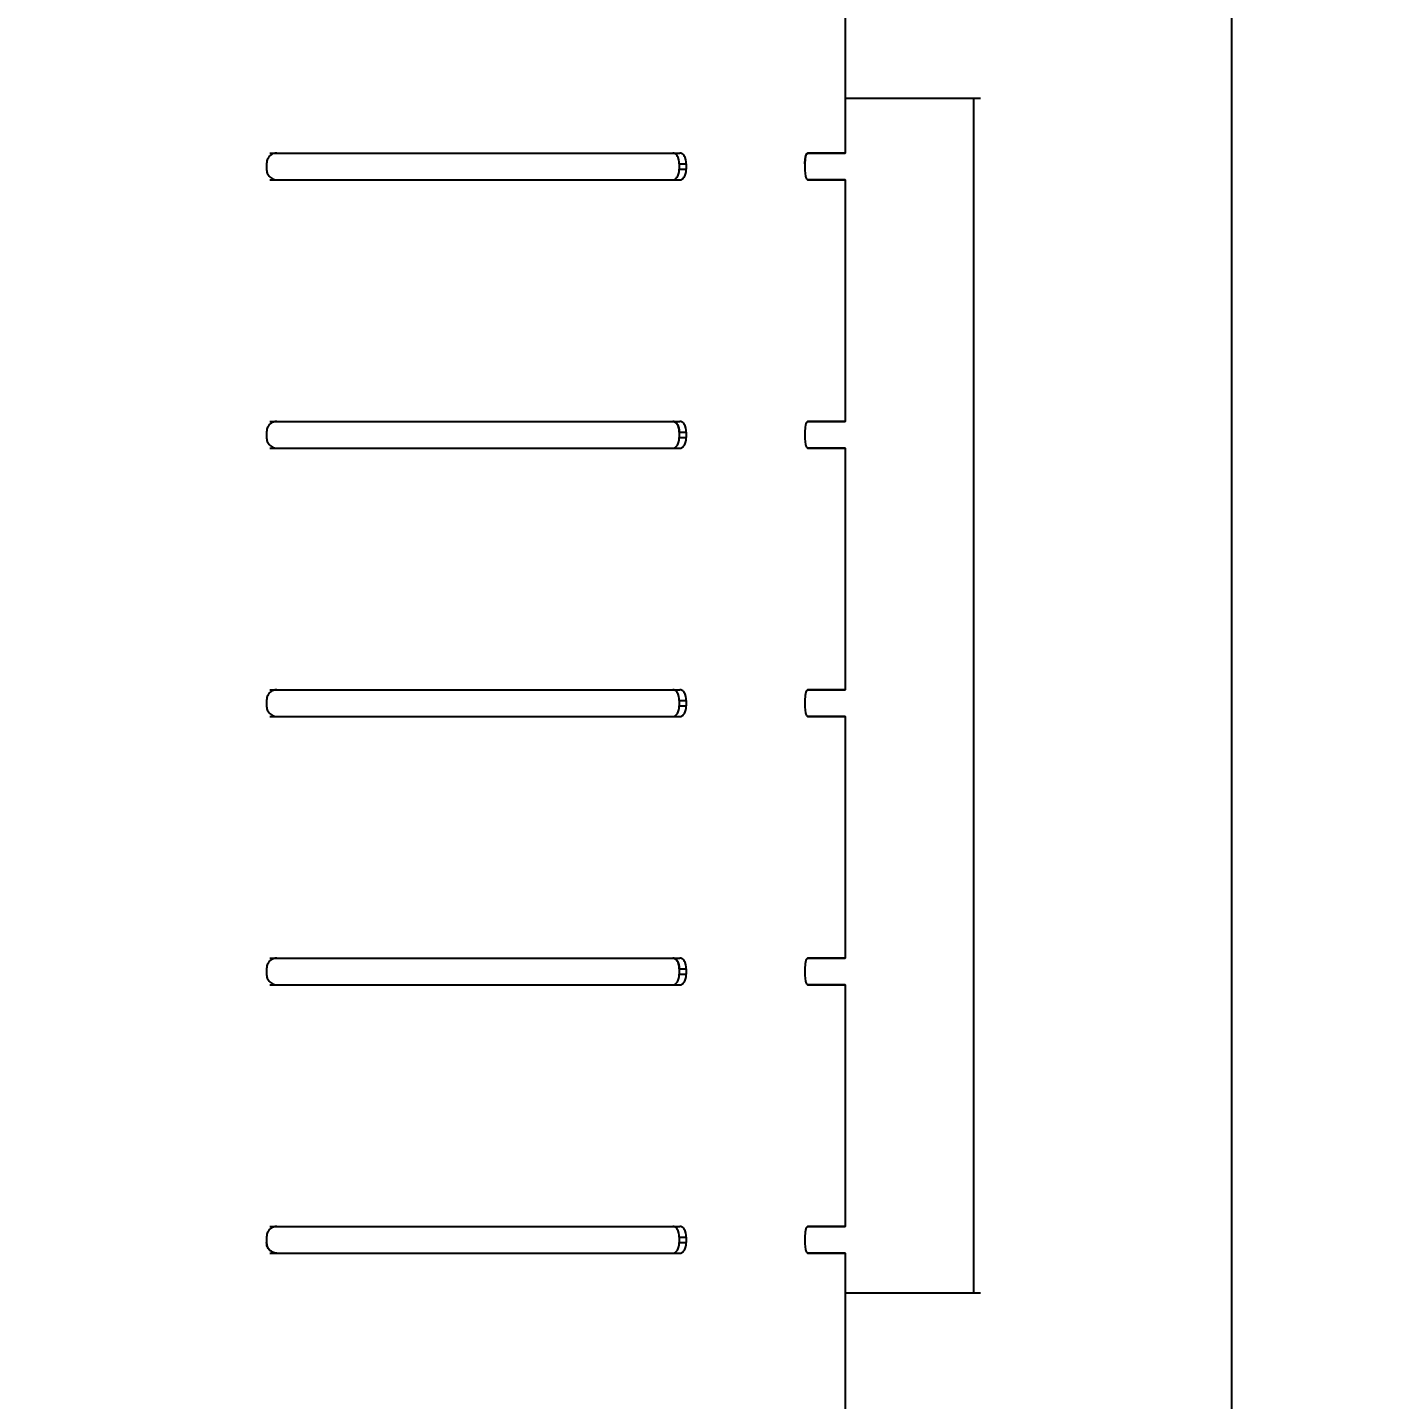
# Model space of a CAD drawing. Header units: millimetres. Extents: x 12069 to 16055, y 15847 to 21295.
# Drawn here: x 14964.8 to 15217, y 19784.8 to 20040.5 of the extents above; entities that cross this region are included whole.
import ezdxf

# ---------------------------------------------------------------- set-up
doc = ezdxf.new("R2010")
doc.units = ezdxf.units.MM
doc.header["$LTSCALE"] = 3
doc.layers.add('DomyÅ›lny', color=7, linetype='Continuous')
doc.styles.get("Standard").update_dxf_attribs({"font": 'arial.ttf'})
doc.dimstyles.new('MATEUSZ', dxfattribs={"dimtxt": 35, "dimasz": 16, "dimexe": 0.18, "dimexo": 0.0625, "dimgap": 0.09, "dimtad": 0, "dimdec": 0, "dimdsep": 46, "dimtxsty": 'Standard', "dimblk": 'DOT', "dimcen": 0.09, "dimse1": 1, "dimse2": 1, "dimadec": 0, "dimazin": 0, "dimtfac": 1, "dimtdec": 0, "dimtofl": 0, "dimtmove": 0, "dimatfit": 3, "dimfxl": 1, "dimtolj": 1, "dimtzin": 0, "dimlwd": 9, "dimlwe": 9, "dimarcsym": 0})

# ---------------------------------------------------------------- blocks, each defined once
blk = doc.blocks.new('_Dot')
at = {"color": 0, "linetype": 'ByBlock', "lineweight": -2}
blk.add_line((-0.5, 0), (-1, 0), dxfattribs=at)
at = {"color": 0, "linetype": 'ByBlock', "const_width": 0.5}
blk.add_lwpolyline([(-0.25, 0, 1), (0.25, 0, 1)], format="xyb", close=True, dxfattribs=at)
blk = doc.blocks.new('*D29')
at = {"color": 0, "lineweight": 9, "transparency": 16777216}
for p, q in [((15437.84, 20602.31), (15437.84, 19989.02)), ((15437.84, 19274.44), (15437.84, 19887.73))]:
    blk.add_line(p, q, dxfattribs=at)
at = {"layer": 'Defpoints', "color": 0, "transparency": 16777216}
for p in [(14951.09, 20618.31), (15188.94, 19258.44), (15437.84, 19258.44)]:
    blk.add_point(p, dxfattribs=at)
at = {"color": 0, "lineweight": 9, "transparency": 16777216, "xscale": 16, "yscale": 16, "zscale": 16}
for p, rotation in [((15437.84, 20618.31), 90), ((15437.84, 19258.44), 270)]:
    blk.add_blockref('_Dot', p, dxfattribs=dict(at, rotation=rotation))
at = {"color": 0, "transparency": 16777216, "insert": (15437.84, 19938.38), "char_height": 35, "attachment_point": 5, "rotation": 90}
blk.add_mtext('\\A1;1360', dxfattribs=at)

msp = doc.modelspace()

# ---------------------------------------------------------------- linework, layer by layer
at = {"layer": 'DomyÅ›lny'}
for p, q in [((15189.09, 20380.31), (15189.09, 19258.44)), ((15117.09, 20062.11), (15117.09, 20017.11)), ((15117.09, 20027.31), (15142.29, 20027.31)), ((15141.09, 19804.71), (15141.09, 20027.31)), ((15009.94, 20017.11), (15011.24, 20017.11)), ((15085, 20017.11), (15086.3, 20017.11)), ((15009.3, 20015.11), (15009.3, 20014.11)), ((15086.18, 20015.11), (15086.18, 20014.11)), ((15086.18, 20015.11), (15087.49, 20015.11)), ((15086.18, 20014.11), (15087.49, 20014.11)), ((15087.49, 20015.11), (15087.49, 20014.11)), ((15109.57, 20015.11), (15109.57, 20014.11)), ((15009.94, 20012.11), (15011.24, 20012.11)), ((15085, 20012.11), (15086.3, 20012.11)), ((15117.09, 20012.11), (15117.09, 19967.11)), ((15009.94, 19967.11), (15011.24, 19967.11)), ((15085, 19967.11), (15086.3, 19967.11)), ((15009.3, 19965.11), (15009.3, 19964.11)), ((15086.18, 19965.11), (15086.18, 19964.11)), ((15086.18, 19965.11), (15087.49, 19965.11)), ((15086.18, 19964.11), (15087.49, 19964.11)), ((15087.49, 19965.11), (15087.49, 19964.11)), ((15109.57, 19965.11), (15109.57, 19964.11)), ((15009.94, 19962.11), (15011.24, 19962.11)), ((15085, 19962.11), (15086.3, 19962.11)), ((15117.09, 19962.11), (15117.09, 19917.11)), ((15009.94, 19917.11), (15011.24, 19917.11)), ((15085, 19917.11), (15086.3, 19917.11)), ((15009.3, 19915.11), (15009.3, 19914.11)), ((15086.18, 19915.11), (15086.18, 19914.11)), ((15086.18, 19915.11), (15087.49, 19915.11)), ((15086.18, 19914.11), (15087.49, 19914.11)), ((15087.49, 19915.11), (15087.49, 19914.11)), ((15109.57, 19915.11), (15109.57, 19914.11)), ((15009.94, 19912.11), (15011.24, 19912.11)), ((15085, 19912.11), (15086.3, 19912.11)), ((15117.09, 19912.11), (15117.09, 19867.11)), ((15009.94, 19867.11), (15011.24, 19867.11)), ((15085, 19867.11), (15086.3, 19867.11)), ((15009.3, 19865.11), (15009.3, 19864.11)), ((15086.18, 19865.11), (15086.18, 19864.11)), ((15086.18, 19865.11), (15087.49, 19865.11)), ((15086.18, 19864.11), (15087.49, 19864.11)), ((15087.49, 19865.11), (15087.49, 19864.11)), ((15109.57, 19865.11), (15109.57, 19864.11)), ((15009.94, 19862.11), (15011.24, 19862.11)), ((15085, 19862.11), (15086.3, 19862.11)), ((15117.09, 19862.11), (15117.09, 19817.11)), ((15009.94, 19817.11), (15011.24, 19817.11)), ((15085, 19817.11), (15086.3, 19817.11)), ((15009.3, 19815.11), (15009.3, 19814.11)), ((15086.18, 19815.11), (15086.18, 19814.11)), ((15086.18, 19815.11), (15087.49, 19815.11)), ((15087.49, 19815.11), (15087.49, 19814.11)), ((15109.57, 19815.11), (15109.57, 19814.11)), ((15009.94, 19812.11), (15011.24, 19812.11)), ((15085, 19812.11), (15086.3, 19812.11)), ((15086.18, 19814.11), (15087.49, 19814.11)), ((15117.09, 19812.11), (15117.09, 19767.11)), ((15117.09, 19804.71), (15142.29, 19804.71))]:
    msp.add_line(p, q, dxfattribs=at)
for points in [[(15011.24, 20017.11, 0), (15010.92, 20017.08, 0), (15010.76, 20017.04, 0), (15010.6, 20016.99, 0), (15010.44, 20016.93, 0), (15010.29, 20016.85, 0), (15010.14, 20016.75, 0), (15010, 20016.64, 0), (15009.87, 20016.51, 0), (15009.74, 20016.36, 0), (15009.63, 20016.21, 0), (15009.53, 20016.04, 0), (15009.45, 20015.86, 0), (15009.38, 20015.65, 0), (15009.33, 20015.41, 0), (15009.3, 20015.11, 0)], [(15009.94, 20017.11, 0), (15085, 20017.11, 0)], [(15011.24, 20017.11, 0), (15086.3, 20017.11, 0)], [(15086.18, 20015.11, 0), (15086.18, 20015.2, 0), (15086.16, 20015.49, 0), (15086.09, 20015.87, 0), (15085.97, 20016.27, 0), (15085.88, 20016.45, 0), (15085.78, 20016.61, 0), (15085.67, 20016.76, 0), (15085.55, 20016.88, 0), (15085.42, 20016.98, 0), (15085.28, 20017.05, 0), (15085.21, 20017.08, 0), (15085.14, 20017.09, 0), (15085.07, 20017.11, 0), (15085, 20017.11, 0)], [(15087.49, 20015.11, 0), (15087.49, 20015.21, 0), (15087.47, 20015.49, 0), (15087.4, 20015.87, 0), (15087.27, 20016.27, 0), (15087.18, 20016.45, 0), (15087.08, 20016.61, 0), (15086.97, 20016.76, 0), (15086.85, 20016.88, 0), (15086.72, 20016.98, 0), (15086.59, 20017.05, 0), (15086.52, 20017.08, 0), (15086.44, 20017.09, 0), (15086.37, 20017.11, 0), (15086.3, 20017.11, 0)], [(15110.17, 20017.11, 0), (15110.15, 20017.11, 0), (15110.12, 20017.1, 0), (15110.1, 20017.09, 0), (15110.07, 20017.08, 0), (15110.05, 20017.06, 0), (15110.02, 20017.04, 0), (15109.97, 20016.99, 0), (15109.93, 20016.93, 0), (15109.88, 20016.84, 0), (15109.79, 20016.64, 0), (15109.71, 20016.37, 0), (15109.64, 20016.04, 0), (15109.57, 20015.11, 0)], [(15109.57, 20015.11, 0), (15109.57, 20015.24, 0), (15109.63, 20015.96, 0), (15109.7, 20016.34, 0), (15109.8, 20016.67, 0), (15109.86, 20016.8, 0), (15109.91, 20016.91, 0), (15109.97, 20016.99, 0), (15110.01, 20017.03, 0), (15110.04, 20017.06, 0), (15110.07, 20017.08, 0), (15110.11, 20017.1, 0), (15110.12, 20017.1, 0), (15110.14, 20017.11, 0), (15110.16, 20017.11, 0), (15110.17, 20017.11, 0)], [(15009.3, 20014.11, 0), (15009.31, 20014.02, 0), (15009.34, 20013.73, 0), (15009.38, 20013.55, 0), (15009.45, 20013.35, 0), (15009.54, 20013.15, 0), (15009.66, 20012.96, 0), (15009.8, 20012.77, 0), (15009.96, 20012.61, 0), (15010.15, 20012.46, 0), (15010.34, 20012.34, 0), (15010.56, 20012.24, 0), (15010.78, 20012.17, 0), (15011.01, 20012.12, 0), (15011.24, 20012.11, 0)], [(15085, 20012.11, 0), (15085.1, 20012.12, 0), (15085.2, 20012.14, 0), (15085.3, 20012.17, 0), (15085.4, 20012.22, 0), (15085.49, 20012.29, 0), (15085.58, 20012.37, 0), (15085.68, 20012.47, 0), (15085.76, 20012.58, 0), (15085.84, 20012.7, 0), (15085.99, 20013.01, 0), (15086.1, 20013.36, 0), (15086.15, 20013.67, 0), (15086.18, 20014.11, 0)], [(15086.3, 20012.11, 0), (15086.4, 20012.12, 0), (15086.5, 20012.14, 0), (15086.6, 20012.17, 0), (15086.7, 20012.22, 0), (15086.8, 20012.29, 0), (15086.89, 20012.37, 0), (15086.98, 20012.47, 0), (15087.07, 20012.58, 0), (15087.15, 20012.7, 0), (15087.29, 20013.01, 0), (15087.4, 20013.36, 0), (15087.46, 20013.67, 0), (15087.49, 20014.11, 0)], [(15109.57, 20014.11, 0), (15109.57, 20013.97, 0), (15109.63, 20013.26, 0), (15109.7, 20012.88, 0), (15109.8, 20012.55, 0), (15109.86, 20012.42, 0), (15109.91, 20012.31, 0), (15109.97, 20012.23, 0), (15110.01, 20012.19, 0), (15110.04, 20012.16, 0), (15110.07, 20012.14, 0), (15110.11, 20012.12, 0), (15110.12, 20012.12, 0), (15110.14, 20012.11, 0), (15110.16, 20012.11, 0), (15110.17, 20012.11, 0)], [(15009.94, 20012.11, 0), (15085, 20012.11, 0)], [(15011.24, 20012.11, 0), (15086.3, 20012.11, 0)], [(15011.24, 19967.11, 0), (15010.92, 19967.08, 0), (15010.76, 19967.04, 0), (15010.6, 19966.99, 0), (15010.44, 19966.93, 0), (15010.29, 19966.85, 0), (15010.14, 19966.75, 0), (15010, 19966.64, 0), (15009.87, 19966.51, 0), (15009.74, 19966.36, 0), (15009.63, 19966.21, 0), (15009.53, 19966.04, 0), (15009.45, 19965.86, 0), (15009.38, 19965.65, 0), (15009.33, 19965.41, 0), (15009.3, 19965.11, 0)], [(15009.94, 19967.11, 0), (15085, 19967.11, 0)], [(15011.24, 19967.11, 0), (15086.3, 19967.11, 0)], [(15085, 19967.11, 0), (15085.1, 19967.1, 0), (15085.2, 19967.08, 0), (15085.3, 19967.04, 0), (15085.4, 19966.99, 0), (15085.49, 19966.93, 0), (15085.58, 19966.85, 0), (15085.68, 19966.75, 0), (15085.76, 19966.64, 0), (15085.84, 19966.51, 0), (15085.99, 19966.21, 0), (15086.1, 19965.86, 0), (15086.15, 19965.55, 0), (15086.18, 19965.11, 0)], [(15086.18, 19965.11, 0), (15086.18, 19965.2, 0), (15086.16, 19965.49, 0), (15086.09, 19965.87, 0), (15085.97, 19966.27, 0), (15085.88, 19966.45, 0), (15085.78, 19966.61, 0), (15085.67, 19966.76, 0), (15085.55, 19966.88, 0), (15085.42, 19966.98, 0), (15085.28, 19967.05, 0), (15085.21, 19967.08, 0), (15085.14, 19967.09, 0), (15085.07, 19967.11, 0), (15085, 19967.11, 0)], [(15087.49, 19965.11, 0), (15087.49, 19965.21, 0), (15087.47, 19965.49, 0), (15087.4, 19965.87, 0), (15087.27, 19966.27, 0), (15087.18, 19966.45, 0), (15087.08, 19966.61, 0), (15086.97, 19966.76, 0), (15086.85, 19966.88, 0), (15086.72, 19966.98, 0), (15086.59, 19967.05, 0), (15086.52, 19967.08, 0), (15086.44, 19967.09, 0), (15086.37, 19967.11, 0), (15086.3, 19967.11, 0)], [(15110.17, 19967.11, 0), (15110.15, 19967.11, 0), (15110.12, 19967.1, 0), (15110.1, 19967.09, 0), (15110.07, 19967.08, 0), (15110.05, 19967.06, 0), (15110.02, 19967.04, 0), (15109.97, 19966.99, 0), (15109.93, 19966.93, 0), (15109.88, 19966.84, 0), (15109.79, 19966.64, 0), (15109.71, 19966.37, 0), (15109.64, 19966.04, 0), (15109.57, 19965.11, 0)], [(15009.3, 19964.11, 0), (15009.31, 19964.02, 0), (15009.34, 19963.73, 0), (15009.38, 19963.55, 0), (15009.45, 19963.35, 0), (15009.54, 19963.15, 0), (15009.66, 19962.96, 0), (15009.8, 19962.77, 0), (15009.96, 19962.61, 0), (15010.15, 19962.46, 0), (15010.34, 19962.34, 0), (15010.56, 19962.24, 0), (15010.78, 19962.17, 0), (15011.01, 19962.12, 0), (15011.24, 19962.11, 0)], [(15085, 19962.11, 0), (15085.1, 19962.12, 0), (15085.2, 19962.14, 0), (15085.3, 19962.17, 0), (15085.4, 19962.22, 0), (15085.49, 19962.29, 0), (15085.58, 19962.37, 0), (15085.68, 19962.47, 0), (15085.76, 19962.58, 0), (15085.84, 19962.7, 0), (15085.99, 19963.01, 0), (15086.1, 19963.36, 0), (15086.15, 19963.67, 0), (15086.18, 19964.11, 0)], [(15086.3, 19962.11, 0), (15086.4, 19962.12, 0), (15086.5, 19962.14, 0), (15086.6, 19962.17, 0), (15086.7, 19962.22, 0), (15086.8, 19962.29, 0), (15086.89, 19962.37, 0), (15086.98, 19962.47, 0), (15087.07, 19962.58, 0), (15087.15, 19962.7, 0), (15087.29, 19963.01, 0), (15087.4, 19963.36, 0), (15087.46, 19963.67, 0), (15087.49, 19964.11, 0)], [(15109.57, 19964.11, 0), (15109.57, 19963.97, 0), (15109.63, 19963.26, 0), (15109.7, 19962.88, 0), (15109.8, 19962.55, 0), (15109.86, 19962.42, 0), (15109.91, 19962.31, 0), (15109.97, 19962.23, 0), (15110.01, 19962.19, 0), (15110.04, 19962.16, 0), (15110.07, 19962.14, 0), (15110.11, 19962.12, 0), (15110.12, 19962.12, 0), (15110.14, 19962.11, 0), (15110.16, 19962.11, 0), (15110.17, 19962.11, 0)], [(15009.94, 19962.11, 0), (15085, 19962.11, 0)], [(15011.24, 19962.11, 0), (15086.3, 19962.11, 0)], [(15011.24, 19917.11, 0), (15010.92, 19917.08, 0), (15010.76, 19917.04, 0), (15010.6, 19916.99, 0), (15010.44, 19916.93, 0), (15010.29, 19916.85, 0), (15010.14, 19916.75, 0), (15010, 19916.64, 0), (15009.87, 19916.51, 0), (15009.74, 19916.36, 0), (15009.63, 19916.21, 0), (15009.53, 19916.04, 0), (15009.45, 19915.86, 0), (15009.38, 19915.65, 0), (15009.33, 19915.41, 0), (15009.3, 19915.11, 0)], [(15009.94, 19917.11, 0), (15085, 19917.11, 0)], [(15011.24, 19917.11, 0), (15086.3, 19917.11, 0)], [(15086.18, 19915.11, 0), (15086.18, 19915.2, 0), (15086.16, 19915.49, 0), (15086.09, 19915.87, 0), (15085.97, 19916.27, 0), (15085.88, 19916.45, 0), (15085.78, 19916.61, 0), (15085.67, 19916.76, 0), (15085.55, 19916.88, 0), (15085.42, 19916.98, 0), (15085.28, 19917.05, 0), (15085.21, 19917.08, 0), (15085.14, 19917.09, 0), (15085.07, 19917.11, 0), (15085, 19917.11, 0)], [(15087.49, 19915.11, 0), (15087.49, 19915.21, 0), (15087.47, 19915.49, 0), (15087.4, 19915.87, 0), (15087.27, 19916.27, 0), (15087.18, 19916.45, 0), (15087.08, 19916.61, 0), (15086.97, 19916.76, 0), (15086.85, 19916.88, 0), (15086.72, 19916.98, 0), (15086.59, 19917.05, 0), (15086.52, 19917.08, 0), (15086.44, 19917.09, 0), (15086.37, 19917.11, 0), (15086.3, 19917.11, 0)], [(15110.17, 19917.11, 0), (15110.15, 19917.11, 0), (15110.12, 19917.1, 0), (15110.1, 19917.09, 0), (15110.07, 19917.08, 0), (15110.05, 19917.06, 0), (15110.02, 19917.04, 0), (15109.97, 19916.99, 0), (15109.93, 19916.93, 0), (15109.88, 19916.84, 0), (15109.79, 19916.64, 0), (15109.71, 19916.37, 0), (15109.64, 19916.04, 0), (15109.57, 19915.11, 0)], [(15009.3, 19914.11, 0), (15009.31, 19914.02, 0), (15009.34, 19913.73, 0), (15009.38, 19913.55, 0), (15009.45, 19913.35, 0), (15009.54, 19913.15, 0), (15009.66, 19912.96, 0), (15009.8, 19912.77, 0), (15009.96, 19912.61, 0), (15010.15, 19912.46, 0), (15010.34, 19912.34, 0), (15010.56, 19912.24, 0), (15010.78, 19912.17, 0), (15011.01, 19912.12, 0), (15011.24, 19912.11, 0)], [(15085, 19912.11, 0), (15085.1, 19912.12, 0), (15085.2, 19912.14, 0), (15085.3, 19912.17, 0), (15085.4, 19912.22, 0), (15085.49, 19912.29, 0), (15085.58, 19912.37, 0), (15085.68, 19912.47, 0), (15085.76, 19912.58, 0), (15085.84, 19912.7, 0), (15085.99, 19913.01, 0), (15086.1, 19913.36, 0), (15086.15, 19913.67, 0), (15086.18, 19914.11, 0)], [(15086.3, 19912.11, 0), (15086.4, 19912.12, 0), (15086.5, 19912.14, 0), (15086.6, 19912.17, 0), (15086.7, 19912.22, 0), (15086.8, 19912.29, 0), (15086.89, 19912.37, 0), (15086.98, 19912.47, 0), (15087.07, 19912.58, 0), (15087.15, 19912.7, 0), (15087.29, 19913.01, 0), (15087.4, 19913.36, 0), (15087.46, 19913.67, 0), (15087.49, 19914.11, 0)], [(15109.57, 19914.11, 0), (15109.57, 19913.97, 0), (15109.63, 19913.26, 0), (15109.7, 19912.88, 0), (15109.8, 19912.55, 0), (15109.86, 19912.42, 0), (15109.91, 19912.31, 0), (15109.97, 19912.23, 0), (15110.01, 19912.19, 0), (15110.04, 19912.16, 0), (15110.07, 19912.14, 0), (15110.11, 19912.12, 0), (15110.12, 19912.12, 0), (15110.14, 19912.11, 0), (15110.16, 19912.11, 0), (15110.17, 19912.11, 0)], [(15009.94, 19912.11, 0), (15085, 19912.11, 0)], [(15011.24, 19912.11, 0), (15086.3, 19912.11, 0)], [(15011.24, 19867.11, 0), (15010.92, 19867.08, 0), (15010.76, 19867.04, 0), (15010.6, 19866.99, 0), (15010.44, 19866.93, 0), (15010.29, 19866.85, 0), (15010.14, 19866.75, 0), (15010, 19866.64, 0), (15009.87, 19866.51, 0), (15009.74, 19866.36, 0), (15009.63, 19866.21, 0), (15009.53, 19866.04, 0), (15009.45, 19865.86, 0), (15009.38, 19865.65, 0), (15009.33, 19865.41, 0), (15009.3, 19865.11, 0)], [(15009.94, 19867.11, 0), (15085, 19867.11, 0)], [(15011.24, 19867.11, 0), (15086.3, 19867.11, 0)], [(15085, 19867.11, 0), (15085.1, 19867.1, 0), (15085.2, 19867.08, 0), (15085.3, 19867.04, 0), (15085.4, 19866.99, 0), (15085.49, 19866.93, 0), (15085.58, 19866.85, 0), (15085.68, 19866.75, 0), (15085.76, 19866.64, 0), (15085.84, 19866.51, 0), (15085.99, 19866.21, 0), (15086.1, 19865.86, 0), (15086.15, 19865.55, 0), (15086.18, 19865.11, 0)], [(15086.18, 19865.11, 0), (15086.18, 19865.2, 0), (15086.16, 19865.49, 0), (15086.09, 19865.87, 0), (15085.97, 19866.27, 0), (15085.88, 19866.45, 0), (15085.78, 19866.61, 0), (15085.67, 19866.76, 0), (15085.55, 19866.88, 0), (15085.42, 19866.98, 0), (15085.28, 19867.05, 0), (15085.21, 19867.08, 0), (15085.14, 19867.09, 0), (15085.07, 19867.11, 0), (15085, 19867.11, 0)], [(15087.49, 19865.11, 0), (15087.49, 19865.21, 0), (15087.47, 19865.49, 0), (15087.4, 19865.87, 0), (15087.27, 19866.27, 0), (15087.18, 19866.45, 0), (15087.08, 19866.61, 0), (15086.97, 19866.76, 0), (15086.85, 19866.88, 0), (15086.72, 19866.98, 0), (15086.59, 19867.05, 0), (15086.52, 19867.08, 0), (15086.44, 19867.09, 0), (15086.37, 19867.11, 0), (15086.3, 19867.11, 0)], [(15110.17, 19867.11, 0), (15110.15, 19867.11, 0), (15110.12, 19867.1, 0), (15110.1, 19867.09, 0), (15110.07, 19867.08, 0), (15110.05, 19867.06, 0), (15110.02, 19867.04, 0), (15109.97, 19866.99, 0), (15109.93, 19866.93, 0), (15109.88, 19866.84, 0), (15109.79, 19866.64, 0), (15109.71, 19866.37, 0), (15109.64, 19866.04, 0), (15109.57, 19865.11, 0)], [(15009.3, 19864.11, 0), (15009.31, 19864.02, 0), (15009.34, 19863.73, 0), (15009.38, 19863.55, 0), (15009.45, 19863.35, 0), (15009.54, 19863.15, 0), (15009.66, 19862.96, 0), (15009.8, 19862.77, 0), (15009.96, 19862.61, 0), (15010.15, 19862.46, 0), (15010.34, 19862.34, 0), (15010.56, 19862.24, 0), (15010.78, 19862.17, 0), (15011.01, 19862.12, 0), (15011.24, 19862.11, 0)], [(15085, 19862.11, 0), (15085.1, 19862.12, 0), (15085.2, 19862.14, 0), (15085.3, 19862.17, 0), (15085.4, 19862.22, 0), (15085.49, 19862.29, 0), (15085.58, 19862.37, 0), (15085.68, 19862.47, 0), (15085.76, 19862.58, 0), (15085.84, 19862.7, 0), (15085.99, 19863.01, 0), (15086.1, 19863.36, 0), (15086.15, 19863.67, 0), (15086.18, 19864.11, 0)], [(15086.3, 19862.11, 0), (15086.4, 19862.12, 0), (15086.5, 19862.14, 0), (15086.6, 19862.17, 0), (15086.7, 19862.22, 0), (15086.8, 19862.29, 0), (15086.89, 19862.37, 0), (15086.98, 19862.47, 0), (15087.07, 19862.58, 0), (15087.15, 19862.7, 0), (15087.29, 19863.01, 0), (15087.4, 19863.36, 0), (15087.46, 19863.67, 0), (15087.49, 19864.11, 0)], [(15109.57, 19864.11, 0), (15109.57, 19863.97, 0), (15109.63, 19863.26, 0), (15109.7, 19862.88, 0), (15109.8, 19862.55, 0), (15109.86, 19862.42, 0), (15109.91, 19862.31, 0), (15109.97, 19862.23, 0), (15110.01, 19862.19, 0), (15110.04, 19862.16, 0), (15110.07, 19862.14, 0), (15110.11, 19862.12, 0), (15110.12, 19862.12, 0), (15110.14, 19862.11, 0), (15110.16, 19862.11, 0), (15110.17, 19862.11, 0)], [(15009.94, 19862.11, 0), (15085, 19862.11, 0)], [(15011.24, 19862.11, 0), (15086.3, 19862.11, 0)], [(15011.24, 19817.11, 0), (15010.92, 19817.08, 0), (15010.76, 19817.04, 0), (15010.6, 19816.99, 0), (15010.44, 19816.93, 0), (15010.29, 19816.85, 0), (15010.14, 19816.75, 0), (15010, 19816.64, 0), (15009.87, 19816.51, 0), (15009.74, 19816.36, 0), (15009.63, 19816.21, 0), (15009.53, 19816.04, 0), (15009.45, 19815.86, 0), (15009.38, 19815.65, 0), (15009.33, 19815.41, 0), (15009.3, 19815.11, 0)], [(15009.94, 19817.11, 0), (15085, 19817.11, 0)], [(15011.24, 19817.11, 0), (15086.3, 19817.11, 0)], [(15086.18, 19815.11, 0), (15086.18, 19815.2, 0), (15086.16, 19815.49, 0), (15086.09, 19815.87, 0), (15085.97, 19816.27, 0), (15085.88, 19816.45, 0), (15085.78, 19816.61, 0), (15085.67, 19816.76, 0), (15085.55, 19816.88, 0), (15085.42, 19816.98, 0), (15085.28, 19817.05, 0), (15085.21, 19817.08, 0), (15085.14, 19817.09, 0), (15085.07, 19817.11, 0), (15085, 19817.11, 0)], [(15087.49, 19815.11, 0), (15087.49, 19815.21, 0), (15087.47, 19815.49, 0), (15087.4, 19815.87, 0), (15087.27, 19816.27, 0), (15087.18, 19816.45, 0), (15087.08, 19816.61, 0), (15086.97, 19816.76, 0), (15086.85, 19816.88, 0), (15086.72, 19816.98, 0), (15086.59, 19817.05, 0), (15086.52, 19817.08, 0), (15086.44, 19817.09, 0), (15086.37, 19817.11, 0), (15086.3, 19817.11, 0)], [(15110.17, 19817.11, 0), (15110.15, 19817.11, 0), (15110.12, 19817.1, 0), (15110.1, 19817.09, 0), (15110.07, 19817.08, 0), (15110.05, 19817.06, 0), (15110.02, 19817.04, 0), (15109.97, 19816.99, 0), (15109.93, 19816.93, 0), (15109.88, 19816.84, 0), (15109.79, 19816.64, 0), (15109.71, 19816.37, 0), (15109.64, 19816.04, 0), (15109.57, 19815.11, 0)], [(15011.24, 19812.11, 0), (15010.92, 19812.14, 0), (15010.76, 19812.17, 0), (15010.6, 19812.22, 0), (15010.44, 19812.29, 0), (15010.29, 19812.37, 0), (15010.14, 19812.47, 0), (15010, 19812.58, 0), (15009.87, 19812.7, 0), (15009.74, 19812.85, 0), (15009.63, 19813.01, 0), (15009.53, 19813.18, 0), (15009.45, 19813.36, 0), (15009.38, 19813.57, 0), (15009.33, 19813.81, 0), (15009.3, 19814.11, 0)], [(15009.3, 19814.11, 0), (15009.31, 19814.02, 0), (15009.34, 19813.73, 0), (15009.38, 19813.55, 0), (15009.45, 19813.35, 0), (15009.54, 19813.15, 0), (15009.66, 19812.96, 0), (15009.8, 19812.77, 0), (15009.96, 19812.61, 0), (15010.15, 19812.46, 0), (15010.34, 19812.34, 0), (15010.56, 19812.24, 0), (15010.78, 19812.17, 0), (15011.01, 19812.12, 0), (15011.24, 19812.11, 0)], [(15009.94, 19812.11, 0), (15085, 19812.11, 0)], [(15011.24, 19812.11, 0), (15086.3, 19812.11, 0)], [(15085, 19812.11, 0), (15085.1, 19812.12, 0), (15085.2, 19812.14, 0), (15085.3, 19812.17, 0), (15085.4, 19812.22, 0), (15085.49, 19812.29, 0), (15085.58, 19812.37, 0), (15085.68, 19812.47, 0), (15085.76, 19812.58, 0), (15085.84, 19812.7, 0), (15085.99, 19813.01, 0), (15086.1, 19813.36, 0), (15086.15, 19813.67, 0), (15086.18, 19814.11, 0)], [(15086.3, 19812.11, 0), (15086.4, 19812.12, 0), (15086.5, 19812.14, 0), (15086.6, 19812.17, 0), (15086.7, 19812.22, 0), (15086.8, 19812.29, 0), (15086.89, 19812.37, 0), (15086.98, 19812.47, 0), (15087.07, 19812.58, 0), (15087.15, 19812.7, 0), (15087.29, 19813.01, 0), (15087.4, 19813.36, 0), (15087.46, 19813.67, 0), (15087.49, 19814.11, 0)], [(15109.57, 19814.11, 0), (15109.57, 19813.97, 0), (15109.63, 19813.26, 0), (15109.7, 19812.88, 0), (15109.8, 19812.55, 0), (15109.86, 19812.42, 0), (15109.91, 19812.31, 0), (15109.97, 19812.23, 0), (15110.01, 19812.19, 0), (15110.04, 19812.16, 0), (15110.07, 19812.14, 0), (15110.11, 19812.12, 0), (15110.12, 19812.12, 0), (15110.14, 19812.11, 0), (15110.16, 19812.11, 0), (15110.17, 19812.11, 0)]]:
    msp.add_polyline3d(points, dxfattribs=at)
for points in [[(15110.17, 20017.11, 0), (15115.09, 20017.11, 0), (15115.09, 20017.11, 0), (15115.09, 20017.11, 0), (15115.09, 20017.11, 0), (15115.09, 20017.11, 0), (15115.09, 20017.11, 0), (15115.09, 20017.11, 0), (15115.09, 20017.11, 0), (15115.09, 20017.11, 0), (15115.09, 20017.11, 0), (15115.09, 20017.11, 0), (15115.09, 20017.11, 0), (15115.09, 20017.11, 0), (15115.09, 20017.11, 0), (15115.09, 20017.11, 0), (15115.09, 20017.11, 0), (15115.09, 20017.11, 0), (15115.09, 20017.11, 0), (15115.08, 20017.11, 0), (15115.06, 20017.11, 0), (15114.96, 20017.11, 0), (15113.87, 20017.11, 0)], [(15110.17, 20017.11, 0), (15117.09, 20017.11, 0), (15117.09, 20017.11, 0), (15117.09, 20017.11, 0), (15117.09, 20017.11, 0), (15117.09, 20017.11, 0), (15117.09, 20017.11, 0), (15117.09, 20017.11, 0), (15117.09, 20017.11, 0), (15117.09, 20017.11, 0), (15117.09, 20017.11, 0), (15117.09, 20017.11, 0), (15117.09, 20017.11, 0), (15117.09, 20017.11, 0), (15117.09, 20017.11, 0), (15117.09, 20017.11, 0), (15117.09, 20017.11, 0), (15117.08, 20017.11, 0), (15117.04, 20017.11, 0), (15116.9, 20017.11, 0), (15115.38, 20017.11, 0)], [(15110.17, 20012.11, 0), (15115.09, 20012.11, 0), (15115.09, 20012.11, 0), (15115.09, 20012.11, 0), (15115.09, 20012.11, 0), (15115.09, 20012.11, 0), (15115.09, 20012.11, 0), (15115.09, 20012.11, 0), (15115.09, 20012.11, 0), (15115.09, 20012.11, 0), (15115.09, 20012.11, 0), (15115.09, 20012.11, 0), (15115.09, 20012.11, 0), (15115.09, 20012.11, 0), (15115.09, 20012.11, 0), (15115.09, 20012.11, 0), (15115.09, 20012.11, 0), (15115.09, 20012.11, 0), (15115.09, 20012.11, 0), (15115.08, 20012.11, 0), (15115.06, 20012.11, 0), (15114.96, 20012.11, 0), (15113.87, 20012.11, 0)], [(15110.17, 20012.11, 0), (15117.09, 20012.11, 0), (15117.09, 20012.11, 0), (15117.09, 20012.11, 0), (15117.09, 20012.11, 0), (15117.09, 20012.11, 0), (15117.09, 20012.11, 0), (15117.09, 20012.11, 0), (15117.09, 20012.11, 0), (15117.09, 20012.11, 0), (15117.09, 20012.11, 0), (15117.09, 20012.11, 0), (15117.09, 20012.11, 0), (15117.09, 20012.11, 0), (15117.09, 20012.11, 0), (15117.09, 20012.11, 0), (15117.09, 20012.11, 0), (15117.08, 20012.11, 0), (15117.04, 20012.11, 0), (15116.9, 20012.11, 0), (15115.38, 20012.11, 0)], [(15110.17, 19967.11, 0), (15115.09, 19967.11, 0), (15115.09, 19967.11, 0), (15115.09, 19967.11, 0), (15115.09, 19967.11, 0), (15115.09, 19967.11, 0), (15115.09, 19967.11, 0), (15115.09, 19967.11, 0), (15115.09, 19967.11, 0), (15115.09, 19967.11, 0), (15115.09, 19967.11, 0), (15115.09, 19967.11, 0), (15115.09, 19967.11, 0), (15115.09, 19967.11, 0), (15115.09, 19967.11, 0), (15115.09, 19967.11, 0), (15115.09, 19967.11, 0), (15115.09, 19967.11, 0), (15115.09, 19967.11, 0), (15115.08, 19967.11, 0), (15115.06, 19967.11, 0), (15114.96, 19967.11, 0), (15113.87, 19967.11, 0)], [(15110.17, 19967.11, 0), (15117.09, 19967.11, 0), (15117.09, 19967.11, 0), (15117.09, 19967.11, 0), (15117.09, 19967.11, 0), (15117.09, 19967.11, 0), (15117.09, 19967.11, 0), (15117.09, 19967.11, 0), (15117.09, 19967.11, 0), (15117.09, 19967.11, 0), (15117.09, 19967.11, 0), (15117.09, 19967.11, 0), (15117.09, 19967.11, 0), (15117.09, 19967.11, 0), (15117.09, 19967.11, 0), (15117.09, 19967.11, 0), (15117.09, 19967.11, 0), (15117.08, 19967.11, 0), (15117.04, 19967.11, 0), (15116.9, 19967.11, 0), (15115.38, 19967.11, 0)], [(15110.17, 19962.11, 0), (15115.09, 19962.11, 0), (15115.09, 19962.11, 0), (15115.09, 19962.11, 0), (15115.09, 19962.11, 0), (15115.09, 19962.11, 0), (15115.09, 19962.11, 0), (15115.09, 19962.11, 0), (15115.09, 19962.11, 0), (15115.09, 19962.11, 0), (15115.09, 19962.11, 0), (15115.09, 19962.11, 0), (15115.09, 19962.11, 0), (15115.09, 19962.11, 0), (15115.09, 19962.11, 0), (15115.09, 19962.11, 0), (15115.09, 19962.11, 0), (15115.09, 19962.11, 0), (15115.09, 19962.11, 0), (15115.08, 19962.11, 0), (15115.06, 19962.11, 0), (15114.96, 19962.11, 0), (15113.87, 19962.11, 0)], [(15110.17, 19962.11, 0), (15117.09, 19962.11, 0), (15117.09, 19962.11, 0), (15117.09, 19962.11, 0), (15117.09, 19962.11, 0), (15117.09, 19962.11, 0), (15117.09, 19962.11, 0), (15117.09, 19962.11, 0), (15117.09, 19962.11, 0), (15117.09, 19962.11, 0), (15117.09, 19962.11, 0), (15117.09, 19962.11, 0), (15117.09, 19962.11, 0), (15117.09, 19962.11, 0), (15117.09, 19962.11, 0), (15117.09, 19962.11, 0), (15117.09, 19962.11, 0), (15117.08, 19962.11, 0), (15117.04, 19962.11, 0), (15116.9, 19962.11, 0), (15115.38, 19962.11, 0)], [(15110.17, 19917.11, 0), (15115.09, 19917.11, 0), (15115.09, 19917.11, 0), (15115.09, 19917.11, 0), (15115.09, 19917.11, 0), (15115.09, 19917.11, 0), (15115.09, 19917.11, 0), (15115.09, 19917.11, 0), (15115.09, 19917.11, 0), (15115.09, 19917.11, 0), (15115.09, 19917.11, 0), (15115.09, 19917.11, 0), (15115.09, 19917.11, 0), (15115.09, 19917.11, 0), (15115.09, 19917.11, 0), (15115.09, 19917.11, 0), (15115.09, 19917.11, 0), (15115.09, 19917.11, 0), (15115.09, 19917.11, 0), (15115.08, 19917.11, 0), (15115.06, 19917.11, 0), (15114.96, 19917.11, 0), (15113.87, 19917.11, 0)], [(15110.17, 19917.11, 0), (15117.09, 19917.11, 0), (15117.09, 19917.11, 0), (15117.09, 19917.11, 0), (15117.09, 19917.11, 0), (15117.09, 19917.11, 0), (15117.09, 19917.11, 0), (15117.09, 19917.11, 0), (15117.09, 19917.11, 0), (15117.09, 19917.11, 0), (15117.09, 19917.11, 0), (15117.09, 19917.11, 0), (15117.09, 19917.11, 0), (15117.09, 19917.11, 0), (15117.09, 19917.11, 0), (15117.09, 19917.11, 0), (15117.09, 19917.11, 0), (15117.08, 19917.11, 0), (15117.04, 19917.11, 0), (15116.9, 19917.11, 0), (15115.38, 19917.11, 0)], [(15110.17, 19912.11, 0), (15115.09, 19912.11, 0), (15115.09, 19912.11, 0), (15115.09, 19912.11, 0), (15115.09, 19912.11, 0), (15115.09, 19912.11, 0), (15115.09, 19912.11, 0), (15115.09, 19912.11, 0), (15115.09, 19912.11, 0), (15115.09, 19912.11, 0), (15115.09, 19912.11, 0), (15115.09, 19912.11, 0), (15115.09, 19912.11, 0), (15115.09, 19912.11, 0), (15115.09, 19912.11, 0), (15115.09, 19912.11, 0), (15115.09, 19912.11, 0), (15115.09, 19912.11, 0), (15115.09, 19912.11, 0), (15115.08, 19912.11, 0), (15115.06, 19912.11, 0), (15114.96, 19912.11, 0), (15113.87, 19912.11, 0)], [(15110.17, 19912.11, 0), (15117.09, 19912.11, 0), (15117.09, 19912.11, 0), (15117.09, 19912.11, 0), (15117.09, 19912.11, 0), (15117.09, 19912.11, 0), (15117.09, 19912.11, 0), (15117.09, 19912.11, 0), (15117.09, 19912.11, 0), (15117.09, 19912.11, 0), (15117.09, 19912.11, 0), (15117.09, 19912.11, 0), (15117.09, 19912.11, 0), (15117.09, 19912.11, 0), (15117.09, 19912.11, 0), (15117.09, 19912.11, 0), (15117.09, 19912.11, 0), (15117.08, 19912.11, 0), (15117.04, 19912.11, 0), (15116.9, 19912.11, 0), (15115.38, 19912.11, 0)], [(15110.17, 19867.11, 0), (15115.09, 19867.11, 0), (15115.09, 19867.11, 0), (15115.09, 19867.11, 0), (15115.09, 19867.11, 0), (15115.09, 19867.11, 0), (15115.09, 19867.11, 0), (15115.09, 19867.11, 0), (15115.09, 19867.11, 0), (15115.09, 19867.11, 0), (15115.09, 19867.11, 0), (15115.09, 19867.11, 0), (15115.09, 19867.11, 0), (15115.09, 19867.11, 0), (15115.09, 19867.11, 0), (15115.09, 19867.11, 0), (15115.09, 19867.11, 0), (15115.09, 19867.11, 0), (15115.09, 19867.11, 0), (15115.08, 19867.11, 0), (15115.06, 19867.11, 0), (15114.96, 19867.11, 0), (15113.87, 19867.11, 0)], [(15110.17, 19867.11, 0), (15117.09, 19867.11, 0), (15117.09, 19867.11, 0), (15117.09, 19867.11, 0), (15117.09, 19867.11, 0), (15117.09, 19867.11, 0), (15117.09, 19867.11, 0), (15117.09, 19867.11, 0), (15117.09, 19867.11, 0), (15117.09, 19867.11, 0), (15117.09, 19867.11, 0), (15117.09, 19867.11, 0), (15117.09, 19867.11, 0), (15117.09, 19867.11, 0), (15117.09, 19867.11, 0), (15117.09, 19867.11, 0), (15117.09, 19867.11, 0), (15117.08, 19867.11, 0), (15117.04, 19867.11, 0), (15116.9, 19867.11, 0), (15115.38, 19867.11, 0)], [(15110.17, 19862.11, 0), (15115.09, 19862.11, 0), (15115.09, 19862.11, 0), (15115.09, 19862.11, 0), (15115.09, 19862.11, 0), (15115.09, 19862.11, 0), (15115.09, 19862.11, 0), (15115.09, 19862.11, 0), (15115.09, 19862.11, 0), (15115.09, 19862.11, 0), (15115.09, 19862.11, 0), (15115.09, 19862.11, 0), (15115.09, 19862.11, 0), (15115.09, 19862.11, 0), (15115.09, 19862.11, 0), (15115.09, 19862.11, 0), (15115.09, 19862.11, 0), (15115.09, 19862.11, 0), (15115.09, 19862.11, 0), (15115.08, 19862.11, 0), (15115.06, 19862.11, 0), (15114.96, 19862.11, 0), (15113.87, 19862.11, 0)], [(15110.17, 19862.11, 0), (15117.09, 19862.11, 0), (15117.09, 19862.11, 0), (15117.09, 19862.11, 0), (15117.09, 19862.11, 0), (15117.09, 19862.11, 0), (15117.09, 19862.11, 0), (15117.09, 19862.11, 0), (15117.09, 19862.11, 0), (15117.09, 19862.11, 0), (15117.09, 19862.11, 0), (15117.09, 19862.11, 0), (15117.09, 19862.11, 0), (15117.09, 19862.11, 0), (15117.09, 19862.11, 0), (15117.09, 19862.11, 0), (15117.09, 19862.11, 0), (15117.08, 19862.11, 0), (15117.04, 19862.11, 0), (15116.9, 19862.11, 0), (15115.38, 19862.11, 0)], [(15110.17, 19817.11, 0), (15115.09, 19817.11, 0), (15115.09, 19817.11, 0), (15115.09, 19817.11, 0), (15115.09, 19817.11, 0), (15115.09, 19817.11, 0), (15115.09, 19817.11, 0), (15115.09, 19817.11, 0), (15115.09, 19817.11, 0), (15115.09, 19817.11, 0), (15115.09, 19817.11, 0), (15115.09, 19817.11, 0), (15115.09, 19817.11, 0), (15115.09, 19817.11, 0), (15115.09, 19817.11, 0), (15115.09, 19817.11, 0), (15115.09, 19817.11, 0), (15115.09, 19817.11, 0), (15115.09, 19817.11, 0), (15115.08, 19817.11, 0), (15115.06, 19817.11, 0), (15114.96, 19817.11, 0), (15113.87, 19817.11, 0)], [(15110.17, 19817.11, 0), (15117.09, 19817.11, 0), (15117.09, 19817.11, 0), (15117.09, 19817.11, 0), (15117.09, 19817.11, 0), (15117.09, 19817.11, 0), (15117.09, 19817.11, 0), (15117.09, 19817.11, 0), (15117.09, 19817.11, 0), (15117.09, 19817.11, 0), (15117.09, 19817.11, 0), (15117.09, 19817.11, 0), (15117.09, 19817.11, 0), (15117.09, 19817.11, 0), (15117.09, 19817.11, 0), (15117.09, 19817.11, 0), (15117.09, 19817.11, 0), (15117.08, 19817.11, 0), (15117.04, 19817.11, 0), (15116.9, 19817.11, 0), (15115.38, 19817.11, 0)], [(15110.17, 19812.11, 0), (15115.09, 19812.11, 0), (15115.09, 19812.11, 0), (15115.09, 19812.11, 0), (15115.09, 19812.11, 0), (15115.09, 19812.11, 0), (15115.09, 19812.11, 0), (15115.09, 19812.11, 0), (15115.09, 19812.11, 0), (15115.09, 19812.11, 0), (15115.09, 19812.11, 0), (15115.09, 19812.11, 0), (15115.09, 19812.11, 0), (15115.09, 19812.11, 0), (15115.09, 19812.11, 0), (15115.09, 19812.11, 0), (15115.09, 19812.11, 0), (15115.09, 19812.11, 0), (15115.09, 19812.11, 0), (15115.08, 19812.11, 0), (15115.06, 19812.11, 0), (15114.96, 19812.11, 0), (15113.87, 19812.11, 0)], [(15110.17, 19812.11, 0), (15117.09, 19812.11, 0), (15117.09, 19812.11, 0), (15117.09, 19812.11, 0), (15117.09, 19812.11, 0), (15117.09, 19812.11, 0), (15117.09, 19812.11, 0), (15117.09, 19812.11, 0), (15117.09, 19812.11, 0), (15117.09, 19812.11, 0), (15117.09, 19812.11, 0), (15117.09, 19812.11, 0), (15117.09, 19812.11, 0), (15117.09, 19812.11, 0), (15117.09, 19812.11, 0), (15117.09, 19812.11, 0), (15117.09, 19812.11, 0), (15117.08, 19812.11, 0), (15117.04, 19812.11, 0), (15116.9, 19812.11, 0), (15115.38, 19812.11, 0)]]:
    msp.add_polyline3d(points, close=True, dxfattribs=at)

# ---------------------------------------------------------------- dimensions: what is measured, and where the dimension line sits
dim = msp.add_linear_dim(base=(15437.84, 19258.44), p1=(14951.09, 20618.31), p2=(15188.94, 19258.44), angle=90, dimstyle='MATEUSZ')
dim.commit()
dim.dimension.update_dxf_attribs({"geometry": '*D29', "text_midpoint": (15437.84, 19938.38)})

doc.saveas('drawing.dxf')
